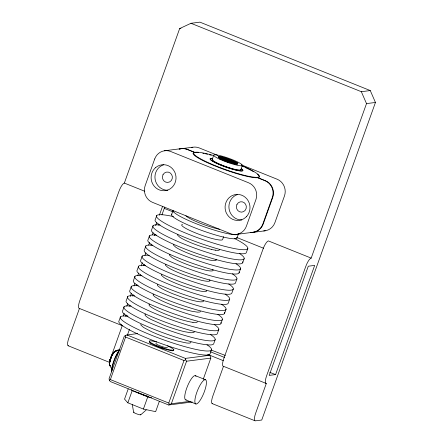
<?xml version="1.0" encoding="UTF-8"?>
<svg xmlns="http://www.w3.org/2000/svg" width="443" height="443" viewBox="0 0 443 443"><rect width="100%" height="100%" fill="white"/><g stroke="black" fill="none" stroke-linecap="round" stroke-linejoin="round"><path stroke-width="0.66" d="M110.102 365.253C109.532 366.544 109.177 363.16 109.454 362.435L109.421 364.689L109.93 365.68L110.562 365.796L109.659 365.397L109.404 362.9L110.08 359.76L110.739 357.966L109.858 360.591L111.509 356.078L110.074 359.843L109.415 364.224L109.659 365.397L111.808 368.975M109.421 364.689L109.499 362.197M109.471 364.323C110.213 358.597 112.461 350.014 119.793 349.953M109.471 363.797L109.587 365.165L110.202 365.497L109.615 365.281L109.415 364.224L110.069 359.799L109.559 361.831L109.781 360.862L109.676 361.289M235.992 164.209L234.358 162.891L230.277 160.997L222.541 158.505L219.39 158.373L219.047 157.381L220.891 157.232L220.985 158.86L224.119 159.569L224.308 158.007L220.271 157.16L219.047 157.381L219.717 158.406L219.158 157.254L227.414 159.314L234.796 162.443L236.401 163.617L236.097 164.176L236.889 163.661L235.731 162.598L232.73 161.053L224.308 158.007C228.295 159.873 233.76 160.51 236.64 163.877C229.928 164.774 239.646 163.24 236.097 164.176M223.726 160.554L229.9 162.847M120.108 349.87C112.367 349.582 110.528 358.354 109.377 364.124M219.39 158.373C220.044 157.287 222.386 158.312 223.383 158.71L221.09 158.444L228.2 160.432L228.538 159.53L223.333 157.747L223.228 159.33M224.119 159.569L225.066 159.84L225.337 158.467L222.43 157.525L222.552 158.295L236.213 162.919L235.111 164.12L234.696 163.583L235.731 162.598M109.51 363.448C109.161 362.053 109.432 365.702 109.421 362.756M222.403 159.131C222.846 156.805 225.924 159.646 227.37 159.491C228.228 159.984 231.606 159.458 230.277 160.997C232.503 161.313 235.394 164.818 236.684 163.722L234.917 163.218C235.183 165.233 236.185 162.642 236.595 163.522C234.951 162.354 232.863 163.511 235.554 164.126C237.454 163.783 236.03 163.976 236.274 164.065L236.468 163.982M109.415 363.155L109.587 365.165L110.18 365.37M225.066 159.84L226.046 160.15L226.401 158.638M221.65 158.971L221.771 157.924L219.772 157.138L219.495 158.251L219.435 157.824C225.205 158.284 231.994 160.316 236.269 164.071M109.515 362.108L109.415 363.271C110.13 358.946 111.553 354.007 115.197 351.244M112.915 353.94L110.933 357.396L109.559 362.269L109.753 360.956M226.046 160.15L227.049 160.482L227.492 159.004M112.356 354.461L112.616 354.04L112.123 354.876L113.768 352.406L111.431 356.25M109.858 360.591L110.08 359.76M111.714 356.216L110.13 359.938L111.204 356.77M220.42 158.793C219.313 158.4 225.725 159.402 227.121 160.283L234.065 163.456M110.229 359.411L110.517 358.57M109.798 361.145L110.18 359.993M110.097 359.893L111.774 355.552M110.13 359.938L111.636 356.205L111.032 357.429M160.394 347.639L163.567 348.719L163.755 348.176A13.035 1.816 19.7 0 0 173.728 350.086A13.035 1.816 19.7 0 0 167.509 345.905M162.06 348.22L162.249 347.672A13.035 1.816 19.7 0 1 149.629 341.763A13.035 1.816 19.7 0 1 156.794 342.068M109.404 363.603L109.576 365.038L109.415 364.456M190.988 23.291L361.338 91.701L366.511 103.601L311.191 258.108A8.694 2.27 -68.1 0 0 305.736 266.536L266.647 375.714A8.694 2.27 -68.1 0 0 266.298 383.494L255.705 413.07A8.694 2.27 -68.1 0 0 255.356 420.85L261.741 420.036L375.448 102.466L370.27 90.56L199.926 22.15L190.988 23.291L179.664 28.562L124.345 183.07A8.694 2.27 -68.1 0 0 118.89 191.498L79.795 300.675A8.694 2.27 -68.1 0 0 79.447 308.455L68.859 338.031A8.694 2.27 -68.1 0 0 68.51 345.811M120.463 316.861L119.012 320.909A48.459 6.745 19.7 0 0 161.241 343.563A48.459 6.745 19.7 0 0 210.098 353.819L211.549 349.771M124.09 306.733L122.639 310.781A48.459 6.745 19.7 0 0 164.868 333.435A48.459 6.745 19.7 0 0 213.725 343.69L215.176 339.637M127.717 296.6L126.266 300.653A48.459 6.745 19.7 0 0 168.495 323.301A48.459 6.745 19.7 0 0 217.352 333.562L218.803 329.509M131.344 286.471L129.893 290.525A48.459 6.745 19.7 0 0 174.935 314.176A48.459 6.745 19.7 0 0 220.852 322.51M134.971 276.343L133.52 280.397A48.459 6.745 19.7 0 0 178.562 304.048A48.459 6.745 19.7 0 0 224.479 312.381M138.598 266.215L137.147 270.263A48.459 6.745 19.7 0 0 179.376 292.917A48.459 6.745 19.7 0 0 228.228 303.173L229.679 299.125M142.225 256.087L140.774 260.135A48.459 6.745 19.7 0 0 183.003 282.789A48.459 6.745 19.7 0 0 231.855 293.045L233.306 288.991M145.852 245.954L144.401 250.007A48.459 6.745 19.7 0 0 186.63 272.655A48.459 6.745 19.7 0 0 235.482 282.916L236.933 278.863M149.479 235.826L148.028 239.879A48.459 6.745 19.7 0 0 193.065 263.53A48.459 6.745 19.7 0 0 238.987 271.864M153.106 225.697L151.656 229.751A48.459 6.745 19.7 0 0 196.692 253.402A48.459 6.745 19.7 0 0 242.614 261.735M156.733 215.569L155.283 219.617A48.459 6.745 19.7 0 0 197.512 242.271A48.459 6.745 19.7 0 0 246.363 252.527L247.814 248.479M123.315 315.925L124.245 313.323M126.803 306.174L127.734 303.577M130.297 296.428L131.46 293.177M134.019 286.028L134.949 283.431M137.74 275.629L138.67 273.032M141.234 265.883L142.397 262.633M144.955 255.484L145.885 252.887M148.676 245.084L149.607 242.487M152.403 234.69L153.101 232.741M155.659 225.592L156.822 222.342M159.38 215.193L161.706 208.692A8.694 2.27 -68.1 0 1 162.548 206.588M121.382 324.73A8.694 2.27 -68.1 0 0 122.268 325.649L111.675 355.231A8.694 2.27 -68.1 0 0 110.761 358.304M125.635 316.247L126.1 314.951M129.123 306.501L129.589 305.199M132.845 296.101L133.315 294.805M136.571 285.702L137.037 284.406M140.06 275.956L140.525 274.654M143.781 265.556L144.252 264.261M150.997 245.411L151.462 244.11M154.485 235.665L154.956 234.364M158.212 225.266L158.677 223.964M161.933 214.866L164.707 207.119M192.245 401.984L168.672 404.991L110.279 381.539L109.349 380.177L110.368 379.596L125.602 337.057L125.308 335.611L126.964 334.947L137.74 333.573M127.401 335.124L129.478 329.321M171.574 214.545L173.025 210.491A34.764 4.84 19.7 0 0 205.48 227.198A34.764 4.84 19.7 0 0 238.533 233.527M128.21 388.904L124.544 399.137L127.85 402.809L143.399 409.066L155.648 411.652L159.314 401.413M212.208 159.447L213.747 155.15M127.85 402.809L132.202 390.654L131.377 389.735M143.399 409.066L147.752 396.911L151.622 397.725M240.859 169.603L242.399 165.311M223.626 236.673L222.552 239.669A21.729 3.023 19.7 0 1 198.231 233.976A21.729 3.023 19.7 0 1 182.522 224.418M169.686 404.409L168.755 403.047L183.989 360.502L185.645 359.843L186.575 361.206L171.341 403.745L168.672 404.991M236.922 238.157L238.373 234.103M220.979 323.434L222.43 319.381M224.607 313.301L226.057 309.253M239.109 272.788L240.56 268.735M242.736 262.655L244.187 258.607M203.243 379.291L210.824 358.11L210.53 356.67L209.605 355.303L207.678 354.533M311.191 258.108L268.375 240.909A8.694 2.27 -68.1 0 0 262.921 249.337L223.826 358.52A8.694 2.27 -68.1 0 0 223.477 366.3L212.889 395.876A8.694 2.27 -68.1 0 0 212.54 403.656M275.579 374.579L314.674 265.396L308.289 266.21L269.2 375.393L275.579 374.579L269.781 372.369M228.056 160.837L227.049 160.482M113.524 352.999L113.148 353.209L114.576 351.664L112.683 353.951C114.97 351.393 113.707 351.714 116 351.155M229.059 161.208L228.128 160.637M230.033 161.59L229.131 161.008M230.969 161.977L230.111 161.39M163.567 348.719L169.907 350.435L171.136 350.64L171.341 350.108L172 350.745A13.035 1.816 19.7 0 0 173.434 349.876M231.855 162.359L231.047 161.778M232.675 162.742C234.901 160.621 230.57 161.069 232.846 162.348M233.411 163.107L234.43 161.861L228.344 160.045M234.613 163.783L231.933 162.166M235.056 164.076C234.353 163.533 234.375 161.617 235.549 162.681M110.545 358.686L111.16 357.473M109.62 364.445L109.521 364.113M114.122 352.224L113.652 352.567L114.942 351.46L113.43 353.021L111.57 356.194L112.743 353.974M229.452 160.244L229.684 159.796M229.95 159.447L222.956 157.193L220.265 156.623L218.238 156.794L219.357 157.918L218.504 156.711L219.59 156.545L224.031 157.475L233.311 160.831L229.923 159.463M200.48 311.495L199.92 312.022L197.428 312.165L191.409 311.152A25.461 3.544 19.7 0 1 185.362 309.579L178.584 307.442A25.511 3.55 19.7 0 1 171.646 304.934L169.403 304.053A25.207 3.505 19.7 0 1 163.179 301.39A24.869 3.461 19.7 0 1 159.663 299.678L154.69 296.716L153.162 295.116A25.45 3.544 19.7 0 1 153.649 294.202M157.354 284.467L157.531 285.597L159.685 287.363A25.007 3.478 19.7 0 0 163.622 289.617A24.426 3.4 19.7 0 0 167.072 291.289A24.697 3.439 19.7 0 0 173.174 293.903L182.189 297.231A24.321 3.383 19.7 0 0 188.823 299.318L190.905 299.905A24.974 3.478 19.7 0 0 196.47 301.24A24.155 3.361 19.7 0 0 200.651 301.855L203.099 301.716L203.575 300.819M111.57 356.194L112.3 355.026M231.229 161.39L231.767 160.632L225.282 159.026M112.677 354.001L113.203 353.149L112.572 354.09M112.024 355.087L113.84 352.346M113.929 352.29L113.076 353.359M114.122 352.119L114.765 351.487L114.233 351.925M227.846 162.027L228.981 162.31M219.706 157.957C218.648 158.278 219.944 156.612 220.071 158.145C218.648 156.556 220.553 157.957 221.107 158.018L220.498 157.741L221.04 157.608M114.305 351.842L113.701 352.484L114.477 351.714M116.027 351.526C114.41 351.039 115.95 351.764 115.634 351.089M140.719 414.809L146.245 409.963M232.603 161.163L231.656 160.748M231.013 163.052L232.115 163.257M114.383 351.77L115.878 351.194M232.791 163.655L236.357 163.982M125.308 335.611L124.289 336.193L109.061 378.732L109.349 380.177M145.492 314.109L144.916 314.663L145.271 315.543L147.563 317.415A26.514 3.688 19.7 0 0 151.561 319.713L164.181 325.262A26.453 3.682 19.7 0 0 173.806 328.667A25.622 3.566 19.7 0 0 178.446 330.09A26.464 3.682 19.7 0 0 184.731 331.729L190.983 332.776L193.99 332.4A26.414 3.677 19.7 0 0 194.089 331.68M114.643 351.664L114.355 351.93M235.554 164.126L235.92 163.982M115.424 351.138L115.761 351.249L114.881 351.399L115.307 351.249M235.466 164.148L234.369 163.988L235.183 163.999M114.975 351.332L115.523 351.127M219.601 157.547C218.969 158.295 219.772 158.478 219.047 157.381M115.208 351.41L115.911 351.592L115.462 351.482M235.366 163.522L235.571 163.96L236.667 163.921M110.241 365.625L109.615 365.281M149.418 341.431L149.213 342.062L150.703 343.286M221.107 158.229L222.547 158.09L220.271 157.16M179.664 28.562L180.938 28.402M361.338 91.701L370.27 90.56M366.511 103.601L375.448 102.466M164.309 150.797L180.711 148.71M181.087 148.721L192.832 147.226M236.8 234.347L253.202 232.254M253.584 232.27L265.324 230.775M126.964 334.947L185.351 358.398L209.605 355.303M186.575 361.206L210.824 358.11M171.341 403.745L190.202 401.341M227.458 159.153L224.319 158.744L227.121 160.283L226.196 160.2L224.285 158.948L221.76 158.993L221.09 158.444M224.33 158.173L220.974 157.415L223.372 157.918M222.513 158.716L221.046 158.655M224.429 160.455L233.671 163.522L237.16 164.004L237.692 163.827L237.393 163.168L237.891 163.705L236.822 164.06L232.636 163.257L225.581 160.914L220.536 158.649L223.405 160.001M226.113 159.945L222.464 158.926M224.335 158.544L223.405 158.5L224.285 158.948M234.192 161.274L235.958 162.144L233.228 160.831L234.292 161.285M226.179 159.74L227.253 159.879M232.924 163.561L233.921 163.689M171.136 350.64L171.773 350.723M227.187 160.078L228.272 160.239L227.314 159.679M234.69 163.838L235.731 164.043M226.329 159.148L228.594 159.391L229.607 159.929M234.796 163.395L232.791 162.797L233.588 162.719L231.434 161.042L229.286 160.61M219.185 157.741L219.396 158.328M234.519 163.694L236.208 164.01M236.484 162.503L237.149 162.891M233.494 162.908L234.242 163.068L233.705 162.537L236.374 163.279M232.952 162.166L236.573 163.207M236.307 163.921L231.545 160.887L228.411 159.862M211.455 249.431L202.169 246.829A22.41 3.118 19.7 0 1 196.033 244.708A22.089 3.073 19.7 0 1 184.925 240.051L183.435 239.309A22.515 3.134 19.7 0 1 179.902 237.282L177.704 235.283A22.515 3.134 19.7 0 1 177.748 234.629M219.351 158.123L221.212 159.22L220.642 159.026M232.353 161.44L235.133 162.243M221.472 159.103L222.397 159.546M235.51 163.362L236.49 163.81M226.766 161.64L228.92 162.398M233.201 161.833L234.962 162.332M220.121 158.699L219.518 158.057M219.163 157.564L220.536 158.162M219.817 158.245L220.653 158.683L219.224 157.874L219.944 158.284M162.249 347.672L163.755 348.176M228.738 159.026L226.34 158.173M236.684 164.01L237.841 163.877L237.393 163.168M211.173 350.053L225.343 355.447M225.708 161.125L226.788 161.54M231.074 159.917L233.311 160.831M231.113 162.974L231.999 163.329M217.762 155.371L199.256 147.94A13.035 12.454 82.7 0 0 191.243 147.597M241.374 164.857L277.108 179.21A13.035 12.454 82.7 0 1 284.434 196.055L274.931 222.591A13.035 12.454 82.7 0 1 263.701 230.925M124.345 183.07L144.795 191.282M164.259 208.371L173.23 211.97M236.645 237.437L263.552 248.241M210.364 351.764L224.457 357.423M208.564 354.749L223.294 360.663M79.447 308.455L122.268 325.649M223.477 366.3L266.298 383.494M125.602 337.057L183.989 360.502M195.402 375.686L205.535 379.756A13.035 3.406 -68.1 0 1 200.906 399.082A13.035 3.406 -68.1 0 1 195.507 396.684A13.035 3.406 -68.1 0 1 205.535 379.756M68.067 345.717L109.609 362.402M212.097 403.562L254.913 420.756M185.822 399.918L195.961 403.988M110.368 379.596L168.755 403.047M132.202 390.654L147.752 396.911M221.611 157.354L223.41 158.295M223.333 159.989L224.479 160.455M125.585 315.172L127.49 315.981M220.525 157.952L220.021 157.719L220.37 157.343M221.085 157.808L222.541 158.505M226.384 158.793L225.337 158.467M219.174 156.589L218.261 156.988L219.357 157.918M235.067 161.712L235.958 162.144M223.344 158.915L224.186 159.364M223.671 160.288L224.667 160.709M220.265 156.623L221.168 156.822M224.241 159.159L225.133 159.641M221.135 159.07L219.938 158.367M235.139 163.882L234.142 163.257M224.031 157.475L225.205 157.852M219.23 157.791L219.628 158.223M219.717 158.406L219.069 157.564L219.374 158.162M235.842 163.633L236.141 164.054M215.968 259.255L216.289 260.024A22.416 3.118 19.7 0 1 215.226 260.622A22.947 3.195 19.7 0 1 212.424 260.517A22.371 3.112 19.7 0 1 208.11 259.72L198.625 257.062A22.914 3.19 19.7 0 1 190.285 254.11A22.576 3.14 19.7 0 1 180.993 250.129L179.476 249.37A23.014 3.201 19.7 0 1 175.86 247.299L173.612 245.256A22.947 3.195 19.7 0 1 173.706 244.63M212.795 269.532L213.127 270.319A22.903 3.19 19.7 0 1 212.042 270.928A23.451 3.262 19.7 0 1 209.179 270.823A22.859 3.184 19.7 0 1 204.771 270.008L195.075 267.29A23.413 3.256 19.7 0 1 186.558 264.277A23.069 3.212 19.7 0 1 177.067 260.207L175.511 259.432A23.518 3.273 19.7 0 1 171.818 257.317L169.519 255.229A23.446 3.262 19.7 0 1 169.974 254.387M209.628 279.81L209.965 280.613A23.39 3.256 19.7 0 1 208.858 281.233A23.95 3.334 19.7 0 1 205.929 281.128A23.346 3.251 19.7 0 1 201.432 280.292L191.531 277.517A23.911 3.328 19.7 0 1 182.826 274.438A23.562 3.278 19.7 0 1 173.135 270.285L171.546 269.494A24.016 3.345 19.7 0 1 167.775 267.334L165.433 265.202A23.944 3.334 19.7 0 1 165.892 264.338M109.626 364.672L109.371 363.703L109.471 364.224M110.351 365.852L109.986 365.791M109.543 365.01L109.415 364.224M221.893 159.463L222.009 159.757M222.74 159.868L222.829 160.15M109.598 364.794L109.438 364.34L109.576 364.916M221.683 157.536L221.771 157.924M185.351 358.398L185.645 359.843M132.296 404.459L133.614 412.239M206.743 290.536L206.266 291.411A24.481 3.406 19.7 0 1 203.874 291.549A23.678 3.295 19.7 0 1 199.776 290.94A24.465 3.406 19.7 0 1 194.322 289.633L187.993 287.751A24.404 3.394 19.7 0 1 181.303 285.436A23.933 3.328 19.7 0 1 174.858 282.9L172.859 282.041A23.723 3.3 19.7 0 1 167.581 279.555A24.559 3.417 19.7 0 1 163.727 277.351L161.341 275.175A24.703 3.439 19.7 0 1 161.44 274.51M190.927 341.963L190.822 342.699L189.748 343.076A26.945 3.749 19.7 0 1 186.459 342.954L177.239 340.977L167.808 338.087A26.934 3.749 19.7 0 1 160.46 335.429L158.085 334.498A26.813 3.732 19.7 0 1 151.5 331.674L143.521 327.432L140.885 325.035A26.99 3.754 19.7 0 1 140.996 324.304M219.39 249.387L219.451 249.73A21.928 3.051 19.7 0 1 218.41 250.312A22.449 3.123 19.7 0 1 215.669 250.212M109.349 363.808L109.449 364.799M257.555 174.337A35.202 4.901 19.7 0 1 258.856 177.477L257.931 177.721L265.368 180.705A13.035 12.454 82.7 0 1 272.694 197.55L263.192 224.086A13.035 12.454 82.7 0 1 250.328 232.353M198.47 152.525A35.202 4.901 19.7 0 0 196.338 152.37L194.948 152.425L187.511 149.441A13.035 12.454 82.7 0 0 179.504 149.097M202.85 153.217A35.202 4.901 19.7 0 1 204.112 153.472M205.209 153.71A35.202 4.901 19.7 0 1 207.523 154.247M209.356 154.707A35.202 4.901 19.7 0 1 211.261 155.211M241.906 165.998A35.202 4.901 19.7 0 1 243.783 166.828M244.996 167.371A35.202 4.901 19.7 0 1 247.31 168.456M247.864 168.722A35.202 4.901 19.7 0 1 250.965 170.284M251.535 170.588A35.202 4.901 19.7 0 1 253.645 171.757M241.812 219.961A13.035 12.454 82.7 0 1 229.075 208.952A13.035 12.454 82.7 0 1 237.708 194.438M167.853 190.257A13.035 12.454 82.7 0 1 155.111 179.249A13.035 12.454 82.7 0 1 163.744 164.735M250.489 232.387A13.035 12.454 82.7 0 0 262.81 224.075L272.312 197.534A13.035 12.454 82.7 0 0 264.986 180.689L257.549 177.704L256.159 177.759A35.202 4.901 19.7 0 1 220.116 167.991L211.881 164.685A35.202 4.901 19.7 0 1 193.641 152.652L194.566 152.409L187.129 149.424A13.035 12.454 82.7 0 0 179.122 149.081M111.891 370.83A14.669 3.832 -68.1 0 1 119.455 350.413M111.536 371.727A14.669 3.832 -68.1 0 1 119.35 349.898M167.277 347.384A6.086 0.847 19.7 0 1 161.197 346.282A6.086 0.847 19.7 0 1 156.097 343.342M228.732 283.974A48.459 6.745 19.7 0 1 185.013 278.935A48.459 6.745 19.7 0 1 149.197 255.395M232.359 273.846A48.459 6.745 19.7 0 1 188.64 268.807A48.459 6.745 19.7 0 1 152.824 245.261M225.105 294.102A48.459 6.745 19.7 0 1 181.386 289.069A48.459 6.745 19.7 0 1 145.57 265.523M221.478 304.236A48.459 6.745 19.7 0 1 177.759 299.197A48.459 6.745 19.7 0 1 141.943 275.651M148.134 396.352A13.035 1.816 19.7 0 1 146.666 395.892M146.168 395.732A13.035 1.816 19.7 0 1 137.95 392.576M160.455 347.644A13.035 1.816 19.7 0 1 150.764 343.292M206.975 344.748A48.459 6.745 19.7 0 1 162.692 339.51A48.459 6.745 19.7 0 1 128.055 316.236M237.083 237.581A34.764 4.84 19.7 0 1 202.014 230.532A34.764 4.84 19.7 0 1 171.978 214.058M210.602 334.62A48.459 6.745 19.7 0 1 166.878 329.581A48.459 6.745 19.7 0 1 131.062 306.041M235.986 263.718A48.459 6.745 19.7 0 1 192.268 258.679A48.459 6.745 19.7 0 1 156.451 235.133M140.503 414.465A3.782 0.526 19.7 0 1 136.926 413.967A3.782 0.526 19.7 0 1 134.074 412.14M219.595 229.319A21.729 3.023 19.7 0 1 185.888 215.78M242.327 165.815A34.764 4.84 19.7 0 1 251.087 176.763A34.764 4.84 19.7 0 1 200.064 158.544A34.764 4.84 19.7 0 1 213.138 155.393M234.402 238.423A48.459 6.745 19.7 0 1 233.339 248.351A48.459 6.745 19.7 0 1 167.659 224.806A48.459 6.745 19.7 0 1 173.54 216.605M215.73 250.212A21.928 3.051 19.7 0 1 211.51 249.431M217.851 314.364A48.459 6.745 19.7 0 1 174.132 309.325A48.459 6.745 19.7 0 1 138.316 285.779M240.416 170.118A15.14 2.11 19.7 0 1 237.337 170.018M236.119 169.791A15.14 2.11 19.7 0 1 235.227 169.597M234.757 169.486A15.14 2.11 19.7 0 1 233.267 169.11M232.747 168.971A15.14 2.11 19.7 0 1 231.672 168.667M231.124 168.506A15.14 2.11 19.7 0 1 228.854 167.803M228.272 167.615A15.14 2.11 19.7 0 1 223.898 166.064M223.039 165.732A15.14 2.11 19.7 0 1 213.022 160.803M212.191 159.707A15.14 2.11 19.7 0 1 212.347 159.486M241.585 168.855A17.382 2.42 19.7 0 1 225.581 166.823A17.382 2.42 19.7 0 1 212.297 158.334M241.529 169.016A17.382 2.42 19.7 0 1 226.534 167.343A17.382 2.42 19.7 0 1 211.35 158.467M240.748 169.287A15.212 2.115 19.7 0 1 225.243 166.38A15.212 2.115 19.7 0 1 212.845 159.126M239.613 253.59A48.459 6.745 19.7 0 1 195.895 248.551A48.459 6.745 19.7 0 1 160.078 225.005M214.224 324.492A48.459 6.745 19.7 0 1 170.505 319.453A48.459 6.745 19.7 0 1 134.689 295.907M186.281 399.902A13.035 3.406 -68.1 0 1 187.55 386.014A13.035 3.406 -68.1 0 1 196.011 376.384M149.568 304.158A25.949 3.61 19.7 0 0 149.069 305.089L149.363 305.559A25.218 3.511 19.7 0 0 151.6 307.398L154.153 308.921A25.345 3.527 19.7 0 0 158.893 311.296L159.286 311.484A25.688 3.577 19.7 0 0 163.417 313.29A25.412 3.538 19.7 0 0 167.919 315.1A25.938 3.61 19.7 0 0 174.996 317.659L177.35 318.434A25.251 3.516 19.7 0 0 184.066 320.439L188.076 321.441A25.179 3.505 19.7 0 0 192.949 322.343M197.323 321.79A25.234 3.511 19.7 0 1 196.753 322.327L196.122 322.46A25.954 3.61 19.7 0 1 192.949 322.343M154.701 158.982L145.199 185.517A13.035 12.454 82.7 0 0 152.525 202.362L230.377 233.627A13.035 12.454 82.7 0 0 246.408 226.163L255.91 199.627A13.035 12.454 82.7 0 0 248.584 182.782L170.732 151.512A13.035 12.454 82.7 0 0 154.701 158.982M155.637 167.581L154.452 168.733A13.035 12.454 82.7 0 0 151.118 178.036L151.284 179.736A13.035 12.454 82.7 0 0 168.755 189.632L170.19 188.84A13.035 12.454 82.7 0 0 175.489 174.044L174.907 172.443A13.035 12.454 82.7 0 0 155.637 167.581M246.657 216.405L245.472 217.563A13.035 12.454 82.7 0 1 226.201 212.701L225.62 211.101A13.035 12.454 82.7 0 1 230.919 196.304L232.353 195.513A13.035 12.454 82.7 0 1 249.824 205.408L249.99 207.102A13.035 12.454 82.7 0 1 246.657 216.405M236.617 162.531L235.837 162.121L236.617 162.531M237.542 163.207L237.005 162.858L237.542 163.207M162.996 174.736A5.216 4.984 82.7 0 0 167.581 182.444A5.216 4.984 82.7 0 0 171.629 174.514A5.216 4.984 82.7 0 0 162.996 174.736M236.961 204.439A5.216 4.984 82.7 0 0 241.54 212.147A5.216 4.984 82.7 0 0 245.588 204.217A5.216 4.984 82.7 0 0 236.961 204.439M219.457 159.076A15.212 2.115 19.7 0 0 242.293 165.549A15.212 2.115 19.7 0 0 222.43 156.257A15.212 2.115 19.7 0 0 219.457 159.076"/></g></svg>
